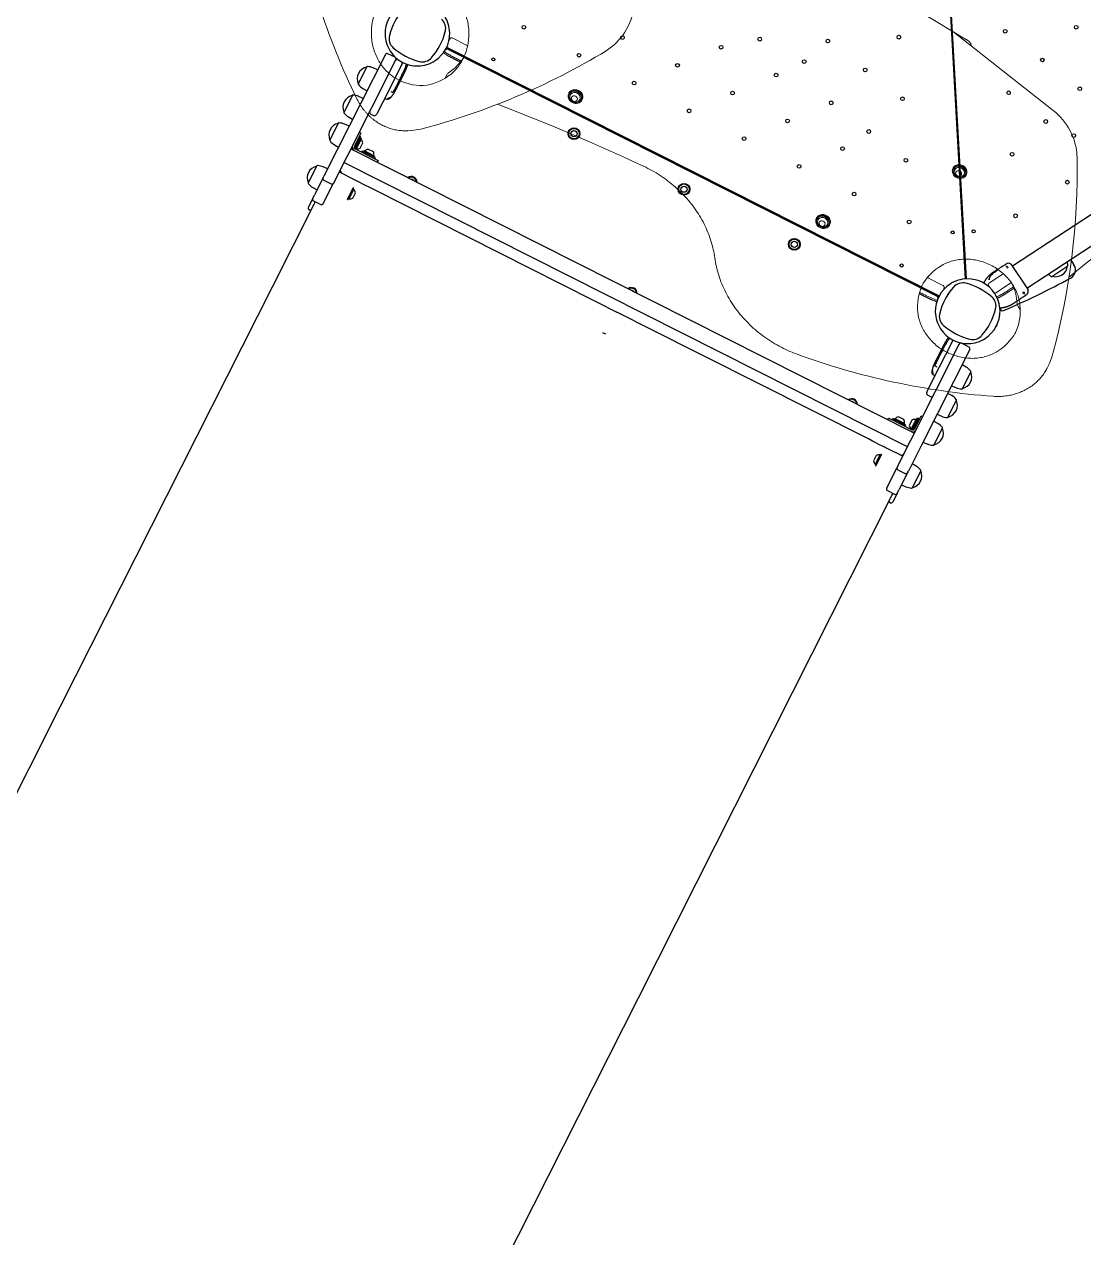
# Model space of a CAD drawing. Header units: millimetres. Extents: x 246416442 to 246896683, y 7418963194 to 7419503218.
# Drawn here: x 246845098 to 246846817, y 7419447189 to 7419449158 of the extents above; entities that cross this region are included whole.
import ezdxf

# ---------------------------------------------------------------- set-up
doc = ezdxf.new("R2010")
doc.units = ezdxf.units.MM
for name, color, linetype in [('L-EDGE-CONCRETE', 1, 'CONCRETE_EDGE_SHORT'), ('L-Hatch Boundary', 1, 'Continuous'), ('L-X-E-PLAY', 9, 'Continuous')]:
    doc.layers.add(name, color=color, linetype=linetype)
doc.styles.get("Standard").update_dxf_attribs({"font": 'arial.ttf'})
doc.linetypes.add('CONCRETE_EDGE_SHORT', pattern='A,0.5,-0.2,["CE",Standard,S=0.1,R=0,X=-0.05,Y=-0.05],-0.2', length=0.9)

# ---------------------------------------------------------------- blocks, each defined once
blk = doc.blocks.new('Artisan - Moduplay')
at = {"layer": 'L-X-E-PLAY', "lineweight": 25}
for p, q in [((-139988, -699583.6), (-140018.9, -699583.6)), ((-139910.3, -699583.6), (-139941.3, -699583.6)), ((-139859.8, -699583.6), (-139890.7, -699583.6)), ((-139808, -699583.6), (-139838.9, -699583.6)), ((-141457.1, -699607.6), (-140957.7, -699607.6)), ((-140957.7, -699607.6), (-140195.4, -699607.6)), ((-140195.4, -699607.6), (-140045.3, -699607.6)), ((-140056.8, -699604.6), (-140056.8, -699607.6)), ((-140047.5, -699601.6), (-140053.8, -699601.6)), ((-140038.1, -699601.6), (-140047.5, -699601.6)), ((-140041.1, -699604.6), (-140041.1, -699617.6)), ((-140038.1, -699601.6), (-140031.8, -699601.6)), ((-140000.5, -699601.6), (-140031.8, -699601.6)), ((-140022.1, -699593.8), (-140022.5, -699601.6)), ((-140003.5, -699604.6), (-140003.5, -699617.6)), ((-140000.5, -699601.6), (-139997.7, -699601.6)), ((-139950.8, -699601.6), (-139997.7, -699601.6)), ((-139984.5, -699601.6), (-139984.8, -699593.8)), ((-139776.5, -699601.6), (-139950.8, -699601.6)), ((-139944.5, -699593.8), (-139944.8, -699601.6)), ((-139906.8, -699601.6), (-139907.1, -699593.8)), ((-139893.9, -699593.8), (-139894.3, -699601.6)), ((-139856.3, -699601.6), (-139856.6, -699593.8)), ((-139842.1, -699593.8), (-139842.5, -699601.6)), ((-139804.5, -699601.6), (-139804.8, -699593.8)), ((-139773.5, -699617.6), (-139773.5, -699604.6)), ((-140038.1, -699620.6), (-140031.8, -699620.6)), ((-140031.8, -699620.6), (-140000.5, -699620.6)), ((-139997.7, -699620.6), (-140000.5, -699620.6)), ((-139997.7, -699620.6), (-139950.8, -699620.6)), ((-139980.3, -699620.6), (-139980.3, -699632.6)), ((-139963.3, -700644.6), (-139963.3, -699620.6)), ((-139950.8, -699620.6), (-139776.5, -699620.6)), ((-139938.3, -699620.6), (-139938.3, -700644.6)), ((-139935.3, -699626.6), (-139913.8, -699626.6)), ((-139935.3, -699627.1), (-139935.3, -699663.6)), ((-139915.3, -699627.6), (-139935.3, -699627.6)), ((-139934.3, -699624.6), (-139913.8, -699624.6)), ((-139934.3, -699627.6), (-139934.3, -699628.5)), ((-139934.3, -699628.5), (-139917.3, -699628.5)), ((-139913.3, -699623.6), (-139931.8, -699623.6)), ((-139930.8, -699623.6), (-139930.8, -699624.6)), ((-139920.8, -699624.6), (-139920.8, -699623.6)), ((-139917.3, -699628.5), (-139917.3, -699627.6)), ((-139915.3, -699627.6), (-139915.3, -699626.6)), ((-139913.8, -699626.6), (-139913.8, -699624.6)), ((-139908.3, -699623.6), (-139913.3, -699623.6)), ((-139908.3, -699620.6), (-139908.3, -699623.6)), ((-139873.5, -699624.1), (-139873.5, -699629.1)), ((-139980.3, -699632.6), (-139980.3, -699636.8)), ((-139980.3, -699636.8), (-139980.3, -699648.8)), ((-139980.3, -699648.8), (-139980.3, -699654.1)), ((-139933.3, -699638.6), (-139935.3, -699638.6)), ((-139933.3, -699662.6), (-139933.3, -699638.6)), ((-139932.3, -699640.1), (-139933.3, -699640.1)), ((-139932.3, -699640.1), (-139932.3, -699661.1)), ((-139931.4, -699642.1), (-139932.3, -699642.1)), ((-139931.4, -699659.1), (-139931.4, -699642.1)), ((-139930.8, -699633.6), (-139920.8, -699633.6)), ((-139926.3, -699655.6), (-139926.3, -699645.6)), ((-139867.4, -699632.6), (-139870, -699632.6)), ((-139847.6, -699632.6), (-139867.4, -699632.6)), ((-139777.5, -699632.6), (-139847.6, -699632.6)), ((-139777, -699632.6), (-139777.5, -699632.6)), ((-140014, -699652.6), (-139993, -699652.6)), ((-140014, -699652.6), (-140014, -699653.6)), ((-140014, -699653.6), (-139993, -699653.6)), ((-140012, -699653.6), (-140012, -699654.5)), ((-140012, -699654.5), (-139995, -699654.5)), ((-140008.5, -699659.6), (-139998.5, -699659.6)), ((-139995, -699654.5), (-139995, -699653.6)), ((-139993, -699653.6), (-139993, -699652.6)), ((-139980.3, -699654.1), (-139980.3, -699666.8)), ((-139980.3, -699666.8), (-139980.3, -699675.5)), ((-139935.3, -699668.6), (-139938.3, -699668.6)), ((-139935.3, -699662.6), (-139933.3, -699662.6)), ((-139935.3, -699663.6), (-139935.3, -699668.6)), ((-139933.3, -699661.1), (-139932.3, -699661.1)), ((-139932.3, -699659.1), (-139931.4, -699659.1)), ((-139980.3, -699675.5), (-139980.3, -699682.8)), ((-139980.3, -699682.8), (-139980.3, -700082.3)), ((-139721.7, -700579.7), (-139721.7, -699685.4)), ((-139723.3, -699689.2), (-139723.3, -700576.1)), ((-139723.3, -699832.6), (-139721.7, -699832.6)), ((-139980.3, -700082.3), (-139980.3, -700089.6)), ((-139980.3, -700089.6), (-139980.3, -700125.3)), ((-139980.3, -700139.8), (-139980.3, -700125.3)), ((-139980.3, -700175.5), (-139980.3, -700139.8)), ((-139980.3, -700182.8), (-139980.3, -700175.5)), ((-139980.3, -700582.3), (-139980.3, -700182.8)), ((-139075.2, -700257.6), (-139677.7, -700605.5)), ((-139676.7, -700607.2), (-139074.2, -700259.3)), ((-139450.8, -700309.1), (-139450.8, -700306.8)), ((-139723.3, -700432.6), (-139721.7, -700432.6)), ((-139304.6, -700560.1), (-139306.6, -700558.9)), ((-139980.3, -700589.6), (-139980.3, -700582.3)), ((-139980.3, -700598.4), (-139980.3, -700589.6)), ((-139993, -700611.6), (-140014, -700611.6)), ((-140014, -700611.6), (-140014, -700612.6)), ((-139993, -700612.6), (-140014, -700612.6)), ((-139995, -700610.7), (-140012, -700610.7)), ((-140012, -700610.7), (-140012, -700611.6)), ((-139998.5, -700605.6), (-140008.5, -700605.6)), ((-139995, -700611.6), (-139995, -700610.7)), ((-139993, -700612.6), (-139993, -700611.6)), ((-139980.3, -700598.4), (-139980.3, -700611.1)), ((-139980.3, -700616.4), (-139980.3, -700611.1)), ((-139938.3, -700596.6), (-139935.3, -700596.6)), ((-139935.3, -700596.6), (-139935.3, -700601.6)), ((-139935.3, -700638.1), (-139935.3, -700601.6)), ((-139933.3, -700602.6), (-139935.3, -700602.6)), ((-139933.3, -700626.6), (-139933.3, -700602.6)), ((-139932.3, -700604.1), (-139933.3, -700604.1)), ((-139932.3, -700604.1), (-139932.3, -700625.1)), ((-139931.4, -700606.1), (-139932.3, -700606.1)), ((-139931.4, -700623.1), (-139931.4, -700606.1)), ((-139926.3, -700619.6), (-139926.3, -700609.6)), ((-139980.3, -700628.4), (-139980.3, -700616.4)), ((-139980.3, -700632.6), (-139980.3, -700628.4)), ((-139980.3, -700644.6), (-139980.3, -700632.6)), ((-139935.3, -700626.6), (-139933.3, -700626.6)), ((-139933.3, -700625.1), (-139932.3, -700625.1)), ((-139932.3, -700623.1), (-139931.4, -700623.1)), ((-139920.8, -700631.6), (-139930.8, -700631.6)), ((-139870, -700632.6), (-139867.4, -700632.6)), ((-139867.4, -700632.6), (-139847.6, -700632.6)), ((-139847.6, -700632.6), (-139777.5, -700632.6)), ((-139777.5, -700632.6), (-139777, -700632.6)), ((-140041.1, -700647.6), (-140041.1, -700660.6)), ((-140038.1, -700644.6), (-140031.8, -700644.6)), ((-140031.8, -700644.6), (-140000.5, -700644.6)), ((-140003.5, -700647.6), (-140003.5, -700660.6)), ((-139997.7, -700644.6), (-140000.5, -700644.6)), ((-139997.7, -700644.6), (-139950.8, -700644.6)), ((-139950.8, -700644.6), (-139776.5, -700644.6)), ((-139935.3, -700637.6), (-139915.3, -700637.6)), ((-139913.8, -700638.6), (-139935.3, -700638.6)), ((-139917.3, -700636.7), (-139934.3, -700636.7)), ((-139934.3, -700636.7), (-139934.3, -700637.6)), ((-139913.8, -700640.6), (-139934.3, -700640.6)), ((-139913.3, -700641.6), (-139931.8, -700641.6)), ((-139930.8, -700640.6), (-139930.8, -700641.6)), ((-139920.8, -700641.6), (-139920.8, -700640.6)), ((-139917.3, -700637.6), (-139917.3, -700636.7)), ((-139915.3, -700638.6), (-139915.3, -700637.6)), ((-139913.8, -700640.6), (-139913.8, -700638.6)), ((-139913.3, -700641.6), (-139908.3, -700641.6)), ((-139908.3, -700641.6), (-139908.3, -700644.6)), ((-139873.5, -700636.1), (-139873.5, -700641.1)), ((-139773.5, -700647.6), (-139773.5, -700660.6)), ((-139661.4, -700640.7), (-139661.5, -700640.9)), ((-139661.4, -700640.9), (-139661.5, -700640.8)), ((-139652.3, -700640.8), (-139652.3, -700640.8)), ((-139647.1, -700642.8), (-139647.1, -700642.9)), ((-139640.2, -700646), (-139640.2, -700646)), ((-139638.9, -700646.4), (-139638.9, -700646.4)), ((-141457.1, -700657.6), (-140957.7, -700657.6)), ((-140957.7, -700657.6), (-140195.4, -700657.6)), ((-140195.4, -700657.6), (-140045.3, -700657.6)), ((-140056.8, -700660.6), (-140056.8, -700657.6)), ((-140047.5, -700663.6), (-140053.8, -700663.6)), ((-140038.1, -700663.6), (-140047.5, -700663.6)), ((-140038.1, -700663.6), (-140031.8, -700663.6)), ((-140000.5, -700663.6), (-140031.8, -700663.6)), ((-140022.5, -700663.6), (-140022.1, -700671.3)), ((-140000.5, -700663.6), (-139997.7, -700663.6)), ((-139950.8, -700663.6), (-139997.7, -700663.6)), ((-139984.8, -700671.3), (-139984.5, -700663.6)), ((-139776.5, -700663.6), (-139950.8, -700663.6)), ((-139944.8, -700663.6), (-139944.5, -700671.3)), ((-139907.1, -700671.3), (-139906.8, -700663.6)), ((-139894.3, -700663.6), (-139893.9, -700671.3)), ((-139856.6, -700671.3), (-139856.3, -700663.6)), ((-139842.5, -700663.6), (-139842.1, -700671.3)), ((-139804.8, -700671.3), (-139804.5, -700663.6)), ((-139623, -700661.6), (-139647.7, -700704.4)), ((-138933.4, -701063.9), (-139624.8, -700664.7)), ((-140018.9, -700681.6), (-139988, -700681.6)), ((-139941.3, -700681.6), (-139910.3, -700681.6)), ((-139890.7, -700681.6), (-139859.8, -700681.6)), ((-139838.9, -700681.6), (-139808, -700681.6)), ((-139645.9, -700701.2), (-138954.5, -701100.4)), ((-139610.8, -700728.9), (-139584, -700744.4)), ((-139572.6, -700743.5), (-139577.9, -700752.7))]:
    blk.add_line(p, q, dxfattribs=at)
at = {"layer": 'L-X-E-PLAY', "lineweight": 13}
for p, q in [((-139722.7, -699687.4), (-139722.7, -699687)), ((-139722.7, -699712), (-139722.7, -699687.4)), ((-139709.8, -699683.5), (-139707.1, -699683.5)), ((-139703.6, -699687), (-139703.6, -699687.4)), ((-139703.6, -699687.4), (-139703.6, -699712)), ((-139870.4, -699689.8), (-139867.6, -699694.7)), ((-139761, -699705.3), (-139766.6, -699705.3)), ((-139722.7, -699717.1), (-139722.7, -699712)), ((-139703.6, -699712), (-139703.6, -699714.3)), ((-139699.3, -699899.1), (-139699.8, -699899.1)), ((-139698.9, -699897.1), (-139699.3, -699897.1)), ((-139697.9, -699895.6), (-139698.9, -699895.6)), ((-139699.8, -699916.1), (-139699.3, -699916.1)), ((-139699.3, -699918.1), (-139698.9, -699918.1)), ((-139698.9, -699919.6), (-139697.9, -699919.6)), ((-139320.1, -700300.3), (-139330.2, -700432.5)), ((-139699.3, -700349.1), (-139699.8, -700349.1)), ((-139698.9, -700347.1), (-139699.3, -700347.1)), ((-139697.9, -700345.6), (-139698.9, -700345.6)), ((-139699.8, -700366.1), (-139699.3, -700366.1)), ((-139699.3, -700368.1), (-139698.9, -700368.1)), ((-139698.9, -700369.6), (-139697.9, -700369.6)), ((-139369.6, -700609.6), (-139328.1, -700406)), ((-139527.1, -700510.3), (-139527.5, -700510.3)), ((-139526.6, -700508.3), (-139527.1, -700508.3)), ((-139525.7, -700506.8), (-139526.6, -700506.8)), ((-139527.5, -700527.3), (-139527.1, -700527.3)), ((-139527.1, -700529.3), (-139526.6, -700529.3)), ((-139526.6, -700530.8), (-139525.7, -700530.8)), ((-139722.7, -700553.1), (-139722.7, -700547.9)), ((-139722.7, -700577.7), (-139722.7, -700553.1)), ((-139703.6, -700549.5), (-139703.6, -700553.1)), ((-139703.6, -700550.8), (-139699.2, -700550.6)), ((-139703.6, -700553.1), (-139703.6, -700577.7)), ((-139722.7, -700578.2), (-139722.7, -700577.7)), ((-139707.1, -700581.7), (-139709.8, -700581.7)), ((-139703.6, -700577.7), (-139703.6, -700578.2)), ((-139672.2, -700646.9), (-139670.8, -700644.6)), ((-139666, -700643.3), (-139665.6, -700643.5)), ((-139665.6, -700643.5), (-139644.4, -700655.8)), ((-139675.2, -700660), (-139675.6, -700659.8)), ((-139653.9, -700672.3), (-139675.2, -700660)), ((-139649.4, -700674.9), (-139653.9, -700672.3)), ((-139644.4, -700655.8), (-139642.4, -700656.9)), ((-139678.9, -700702.1), (-139681.7, -700707)), ((-139747, -700789.2), (-139741.3, -700789.2))]:
    blk.add_line(p, q, dxfattribs=at)
at = {"layer": 'L-X-E-PLAY', "lineweight": 25}
for centre, radius in [((-139704.7, -699761.6), 2.5), ((-139635.8, -699782.4), 3), ((-139636.1, -699882.6), 3), ((-139753.3, -699932.6), 9.5), ((-139753.3, -699932.6), 8.5), ((-139753.3, -699932.6), 5), ((-139578.6, -699932.6), 3), ((-139636.1, -699982.6), 3), ((-139578.6, -700032.6), 3), ((-139636.1, -700082.6), 3), ((-139520.6, -700082.6), 3), ((-139753.3, -700132.6), 9.5), ((-139753.3, -700132.6), 8.5), ((-139753.3, -700132.6), 5), ((-139578.6, -700132.6), 3), ((-139480.6, -700132.6), 3), ((-139636.1, -700182.6), 3), ((-139520.6, -700182.6), 3), ((-139480.6, -700213.3), 3), ((-139578.6, -700232.6), 3), ((-139433.7, -700232.7), 3), ((-139636.1, -700282.6), 3), ((-139520.6, -700282.6), 3), ((-139448.1, -700307.9), 3), ((-139752.5, -700332.6), 9.5), ((-139752.5, -700332.6), 8.5), ((-139752.5, -700332.6), 5), ((-139578.6, -700332.6), 3), ((-139376, -700332.7), 3), ((-139534.7, -700357.9), 3), ((-139636.1, -700382.6), 3), ((-139462.6, -700382.7), 3), ((-139549.2, -700432.7), 3), ((-139636.1, -700482.6), 3), ((-139289.7, -700482.3), 3), ((-139704.7, -700503.6), 2.5), ((-139376.3, -700532.3), 3), ((-139619.5, -700553.4), 2.5), ((-139304.2, -700557.1), 3), ((-139602.5, -700582.8), 2.5), ((-139462.9, -700582.3), 3), ((-139231.9, -700582.3), 3), ((-139390.8, -700607.1), 3), ((-139549.5, -700632.3), 3), ((-139318.5, -700632.3), 3), ((-139390.8, -700657.8), 3), ((-139462.9, -700682.6), 3)]:
    blk.add_circle(centre, radius, dxfattribs=at)
at = {"layer": 'L-X-E-PLAY', "lineweight": 13}
for centre, radius, start, end in [((-138932.1, -700299.9), 1168, 126.5932, 142.6778), ((-139720.2, -699640), 83.4, 176.458, 207.8098), ((-139723.4, -699634.5), 83.4, 210.581, 243.541), ((-139719.2, -699687), 3.5, 156.1899, 180), ((-139707.1, -699687), 3.5, 0, 90), ((-139781.8, -699700.3), 78.1, 12.0753, 13.318), ((-139799.2, -699655.2), 79, 210.3253, 221.3527), ((-139005.8, -698955.2), 1137.1, 221.4161, 237.9186), ((-139766.2, -699715), 9.75, 92.7181, 97.4138), ((-139761, -699714), 8.69, 60.0483, 89.9273), ((-139715.1, -699634.7), 82.9, 239.9363, 264.1949), ((-143418.8, -700167.9), 3670.8, 1.7252, 5.7442), ((-139698.4, -699907.6), 8.95, 136.2675, 223.7217), ((-139559.3, -699834.1), 98.4, 239.1777, 289.599), ((-139698.4, -700357.6), 8.95, 136.2675, 223.7217), ((-138749.5, -700281.6), 1168, 186.5933, 202.6778), ((-139353.2, -700430.8), 23.1, 330.1149, 355.8472), ((-139350.5, -700425.7), 23.3, 308.9207, 322.8611), ((-139526.2, -700518.8), 8.95, 136.2675, 223.7217), ((-139715, -700631), 83.4, 92.1759, 123.5416), ((-139721.4, -700631), 83.4, 56.4572, 89.4575), ((-139719.2, -700578.2), 3.5, 180, 203.81), ((-139707.1, -700578.2), 3.5, 270, 0), ((-139781.8, -700564.9), 78.1, 346.6824, 347.9248), ((-139466.4, -700591.8), 98.4, 299.1778, 349.5991), ((-139693.6, -700717.6), 78.1, 72.0753, 73.3162), ((-139667.8, -700646.3), 3.5, 60, 150), ((-139673.8, -700656.7), 3.5, 206.968, 240), ((-139950.8, -699673), 1137.1, 281.416, 297.9186), ((-139717.1, -700627.1), 82.9, 299.9362, 324.1949), ((-139715, -700634.2), 83.4, 236.458, 267.8098), ((-139721.4, -700634.2), 83.4, 270.581, 303.541), ((-139673, -700711.5), 9.75, 152.7181, 157.4137), ((-139671.3, -700706.4), 8.69, 120.0482, 149.9274), ((-141107.1, -704101.1), 3670.8, 61.7252, 65.7442), ((-139741.3, -700710.1), 79, 270.3253, 281.3527)]:
    blk.add_arc(centre, radius, start, end, dxfattribs=at)
at = {"layer": 'L-X-E-PLAY', "lineweight": 25}
for centre, radius, start, end in [((-139997.3, -699594.9), 24.8, 155.4242, 177.5), ((-140018, -699585.4), 2.1, 116.9416, 155.4242), ((-140003.5, -699596.1), 19.6, 39.9665, 140.0335), ((-139988.9, -699585.4), 2.1, 24.5758, 63.0584), ((-140009.6, -699594.9), 24.8, 2.5, 24.5758), ((-139919.6, -699594.9), 24.8, 155.4242, 177.5), ((-139940.3, -699585.4), 2.1, 116.9416, 155.4242), ((-139925.8, -699596.1), 19.6, 39.9665, 140.0335), ((-139911.3, -699585.4), 2.1, 24.5758, 63.0584), ((-139932, -699594.9), 24.8, 2.5, 24.5758), ((-139869.1, -699594.9), 24.8, 155.4242, 177.5), ((-139889.8, -699585.4), 2.1, 116.9416, 155.4242), ((-139875.3, -699596.1), 19.6, 39.9665, 140.0335), ((-139860.7, -699585.4), 2.1, 24.5758, 63.0584), ((-139881.4, -699594.9), 24.8, 2.5, 24.5758), ((-139817.3, -699594.9), 24.8, 155.4242, 177.5), ((-139838, -699585.4), 2.1, 116.9416, 155.4242), ((-139823.5, -699596.1), 19.6, 39.9665, 140.0335), ((-139808.9, -699585.4), 2.1, 24.5758, 63.0584), ((-139829.6, -699594.9), 24.8, 2.5, 24.5758), ((-139722.7, -699632.6), 52.5, 118.1256, 149.8263), ((-139722.7, -699632.6), 52.5, 59.8263, 118.1256), ((-140053.8, -699604.6), 3, 90, 180), ((-140045.3, -699632.6), 25, 80.358, 90.0001), ((-140038.1, -699604.6), 3, 90, 180), ((-140000.5, -699604.6), 3, 90, 180), ((-139776.5, -699604.6), 3, 0, 90), ((-139722.7, -699632.6), 52.5, 149.8263, 208.1256), ((-139661, -699633.7), 103.1, 165.5951, 192.3568), ((-139741.6, -699613), 20, 102.3568, 165.5951), ((-139723.8, -699694.2), 103.1, 75.5952, 102.3568), ((-140038.1, -699617.6), 3, 180, 270), ((-140000.5, -699617.6), 3, 180, 270), ((-139975.3, -699625.6), 5, 90, 180), ((-139932.3, -699626.6), 6, 90, 180), ((-139931.8, -699627.1), 3.5, 90, 180), ((-139922.7, -699624.2), 12.4, 200, 228.9217), ((-139928.9, -699624.2), 12.4, 311.0783, 340), ((-139870, -699624.1), 3.5, 90, 180), ((-139870, -699629.1), 3.5, 180, 270), ((-139777, -699624.1), 3.5, 34.9666, 90), ((-139776.5, -699617.6), 3, 270, 0), ((-139790.4, -699691.7), 78.1, 76.6824, 77.5079), ((-139935.7, -699653.7), 12.4, 41.0784, 70), ((-139797.6, -699626.6), 43.3, 187.9743, 193.7146), ((-139834.8, -699635.6), 4.98, 193.6969, 253.9859), ((-139777, -699629.1), 3.5, 270, 301.0502), ((-140000.3, -699650.2), 12.4, 200, 228.9217), ((-140006.6, -699650.2), 12.4, 311.0783, 340), ((-139935.7, -699647.4), 12.4, 290, 318.9216), ((-139722.7, -699632.6), 52.5, 208.1256, 239.8263), ((-139742.3, -699651.5), 20, 192.3568, 255.5952), ((-139703.8, -699652.2), 20, 282.3568, 345.5951), ((-139722.7, -699632.6), 52.5, 298.1256, 329.8263), ((-139722.7, -699632.6), 52.5, 239.8263, 298.1256), ((-139721.6, -699570.9), 103.1, 255.5952, 282.3568), ((-139728.3, -699689.2), 5, 0, 56.359), ((-139722.7, -699682.1), 3.43, 237.6732, 302.2949), ((-139740, -699409.1), 276.5, 275.2441, 275.2563), ((-139942.8, -699732.6), 9.5, 0, 62.1035), ((-139942.8, -699732.6), 8.5, 0, 58.4716), ((-139942.8, -699732.6), 5, 0, 27.2565), ((-139942.8, -699732.6), 8.5, 301.5284, 0), ((-139942.8, -699732.6), 5, 332.7435, 0), ((-139942.8, -699732.6), 9.5, 297.8965, 0), ((-140045.3, -700125.3), 25.1, 12.3641, 12.4372), ((-140045.4, -700125.3), 25.1, 359.971, 12.3762), ((-139942.8, -700132.6), 9.5, 0, 62.1035), ((-139942.8, -700132.6), 8.5, 0, 58.4716), ((-139942.8, -700132.6), 5, 0, 27.2565), ((-139942.8, -700132.6), 8.5, 301.5284, 0), ((-139942.8, -700132.6), 5, 332.7435, 0), ((-139942.8, -700132.6), 9.5, 297.8965, 0), ((-139942.8, -700532.6), 9.5, 0, 62.1035), ((-139942.8, -700532.6), 8.5, 0, 58.4716), ((-139942.8, -700532.6), 5, 0, 27.2565), ((-139942.8, -700532.6), 8.5, 301.5284, 0), ((-139942.8, -700532.6), 5, 332.7435, 0), ((-139942.8, -700532.6), 9.5, 297.8965, 0), ((-139722.7, -700632.6), 52.5, 118.1256, 149.8263), ((-139741.6, -700613), 20, 102.3568, 165.5951), ((-139722.7, -700632.6), 52.5, 59.8263, 118.1256), ((-139723.8, -700694.2), 103.1, 75.5952, 102.3568), ((-139728.3, -700576.1), 5, 305.028, 0), ((-139722.7, -700583), 3.43, 57.6732, 122.2949), ((-139740, -700856), 276.5, 84.7437, 84.7559), ((-139703.1, -700613.7), 20, 12.3568, 75.5952), ((-139722.7, -700632.6), 52.5, 28.1256, 59.8263), ((-140000.3, -700614.9), 12.4, 131.0783, 160), ((-140006.6, -700614.9), 12.4, 20, 48.9217), ((-139935.7, -700617.7), 12.4, 41.0784, 70), ((-139722.7, -700632.6), 52.5, 149.8263, 208.1256), ((-139661, -700633.7), 103.1, 165.5951, 192.3568), ((-139784.3, -700631.5), 103.1, 345.5951, 12.3568), ((-139907.5, -700759.3), 276.5, 35.249, 35.2563), ((-139722.7, -700632.6), 52.5, 329.8263, 28.1256), ((-139924.8, -700729.3), 276.5, 24.7437, 24.7479), ((-139922.7, -700640.9), 12.4, 131.0783, 160), ((-139935.7, -700611.4), 12.4, 290, 318.9216), ((-139928.9, -700640.9), 12.4, 20, 48.9217), ((-139870, -700636.1), 3.5, 90, 180), ((-139797.6, -700638.6), 43.3, 166.2854, 172.0257), ((-139834.8, -700629.5), 4.98, 106.0141, 166.3031), ((-139777, -700636.1), 3.5, 58.9053, 90), ((-140038.1, -700647.6), 3, 90, 180), ((-140000.5, -700647.6), 3, 90, 180), ((-139975.3, -700639.6), 5, 180, 270), ((-139932.3, -700638.6), 6, 180, 270), ((-139931.8, -700638.1), 3.5, 180, 270), ((-139870, -700641.1), 3.5, 180, 270), ((-139777, -700641.1), 3.5, 270, 324.975), ((-139776.5, -700647.6), 3, 0, 90), ((-139790.4, -700573.4), 78.1, 282.4925, 283.318), ((-139667.5, -700686.4), 48.1, 64.8847, 71.563), ((-139667.5, -700686.3), 48.1, 64.8598, 71.5379), ((-139616.3, -700584.6), 65.9, 242.127, 248.758), ((-139616.4, -700584.9), 65.6, 242.0858, 248.8071), ((-139628.3, -700608.7), 39.2, 252.5408, 254.4383), ((-140114.9, -701447.8), 932.1, 58.2635, 59.2821), ((-140053.8, -700660.6), 3, 180, 270), ((-140045.3, -700632.6), 25, 269.9999, 279.642), ((-140038.1, -700660.6), 3, 180, 270), ((-139997.3, -700670.2), 24.8, 182.5, 204.5758), ((-140000.5, -700660.6), 3, 180, 270), ((-140009.6, -700670.2), 24.8, 335.4242, 357.5), ((-139919.6, -700670.2), 24.8, 182.5, 204.5758), ((-139932, -700670.2), 24.8, 335.4242, 357.5), ((-139869.1, -700670.2), 24.8, 182.5, 204.5758), ((-139881.4, -700670.2), 24.8, 335.4242, 357.5), ((-139817.3, -700670.2), 24.8, 182.5, 204.5758), ((-139829.6, -700670.2), 24.8, 335.4242, 357.5), ((-139776.5, -700660.6), 3, 270, 0), ((-139722.7, -700632.6), 52.5, 208.1256, 239.8263), ((-139742.3, -700651.5), 20, 192.3568, 255.5952), ((-139721.6, -700570.9), 103.1, 255.5952, 282.3568), ((-139703.8, -700652.2), 20, 282.3568, 345.5951), ((-139722.7, -700632.6), 52.5, 298.1256, 329.8263), ((-139635.5, -700663.9), 7.2, 37.4328, 61.1044), ((-139633.3, -700658.2), 4.42, 357.5189, 42.8554), ((-139626.5, -700658.1), 3.58, 359.673, 58.2683), ((-139679, -700657.8), 56.1, 356.1129, 359.684), ((-140018, -700679.7), 2.1, 204.5758, 243.0584), ((-140003.5, -700669), 19.6, 219.9665, 320.0335), ((-139988.9, -700679.7), 2.1, 296.9416, 335.4242), ((-139940.3, -700679.7), 2.1, 204.5758, 243.0584), ((-139925.8, -700669), 19.6, 219.9665, 320.0335), ((-139911.3, -700679.7), 2.1, 296.9416, 335.4242), ((-139889.8, -700679.7), 2.1, 204.5758, 243.0584), ((-139875.3, -700669), 19.6, 219.9665, 320.0335), ((-139860.7, -700679.7), 2.1, 296.9416, 335.4242), ((-139838, -700679.7), 2.1, 204.5758, 243.0584), ((-139823.5, -700669), 19.6, 219.9665, 320.0335), ((-139808.9, -700679.7), 2.1, 296.9416, 335.4242), ((-139722.7, -700632.6), 52.5, 239.8263, 298.1256), ((-139722.7, -700682.1), 3.43, 237.6732, 302.2949), ((-139693, -700681), 4, 121.5377, 230.2315), ((-138762.5, -699563), 1458.6, 230.2315, 234.9797), ((-139722.7, -700632.6), 52.8, 301.5377, 302.8409), ((-139212.6, -699885), 932.5, 240.7183, 241.7365), ((-139655.8, -700697.1), 4.43, 257.1971, 302.4463), ((-139652, -700692.5), 7.19, 238.901, 262.5919), ((-139652.5, -700703.1), 3.58, 241.7317, 300.3269), ((-139679, -700657.8), 56.1, 300.316, 303.887), ((-139586.4, -700729.9), 24.8, 161.3474, 174.5758), ((-139609.1, -700727.8), 2.1, 174.5758, 213.0584), ((-139591.1, -700725.8), 19.6, 189.9665, 290.0335), ((-139583.9, -700742.3), 2.1, 266.9416, 305.4242), ((-139597.1, -700723.8), 24.8, 305.4242, 318.6527), ((-139590.9, -700745.2), 15, 234.9797, 330)]:
    blk.add_arc(centre, radius, start, end, dxfattribs=at)
for centre, major_axis, ratio, start_param, end_param in [((-139833.5, -699635.6), (0.72, -4.66), 0.958418, 4.801219, 5.919072), ((-139825.4, -699635.6), (-0.2, -4.61), 0.140234, 4.935484, 6.081242), ((-139833.5, -700629.6), (0.72, 4.66), 0.958423, 0.364142, 1.481993), ((-139825.4, -700629.5), (-0.2, 4.61), 0.140234, 0.201943, 1.347699)]:
    blk.add_ellipse(centre, major_axis=major_axis, ratio=ratio, start_param=start_param, end_param=end_param, dxfattribs=at)
at = {"layer": 'L-X-E-PLAY', "lineweight": 13}
for centre, major_axis, start_param, end_param in [((-139705, -699624.3), (90.4, 52.2), 3.136776, 3.146974), ((-139783.8, -699639.8), (86.6, 50), 3.136213, 3.14652), ((-139781, -699644.7), (86.6, 50), 3.141593, 3.146572), ((-139699.8, -699907.6), (0, -8.5), 0, 3.896786), ((-139699.3, -699907.6), (0, 8.5), 3.141593, 6.283185), ((-139698.9, -699907.6), (0, 10.5), 3.141595, 6.283187), ((-139697.9, -699907.6), (0, -12), 0, 3.141596), ((-139699.8, -699907.6), (0, -8.5), 5.52784, 6.283185), ((-139699.8, -700357.6), (0, -8.5), 0, 3.896786), ((-139699.3, -700357.6), (0, 8.5), 3.141593, 6.283185), ((-139698.9, -700357.6), (0, 10.5), 3.141595, 6.283187), ((-139697.9, -700357.6), (0, -12), 0.000003, 3.141593), ((-139699.8, -700357.6), (0, -8.5), 5.52784, 6.283185), ((-139527.5, -700518.8), (0, -8.5), 0, 3.896786), ((-139527.1, -700518.8), (0, 8.5), 3.141593, 6.28319), ((-139526.6, -700518.8), (0, 10.5), 3.141593, 6.283187), ((-139525.7, -700518.8), (0, -12), 0, 3.141596), ((-139527.5, -700518.8), (0, -8.5), 5.52784, 6.283185), ((-139721, -700652), (0, -104.4), 3.136776, 3.146974), ((-139721, -700613.2), (0, 104.4), 3.136776, 3.146974), ((-139747, -700689.2), (0, 100), 3.136213, 3.14652), ((-139741.3, -700689.2), (0, 100), 3.141593, 3.146572)]:
    blk.add_ellipse(centre, major_axis=major_axis, ratio=0.883148, start_param=start_param, end_param=end_param, dxfattribs=at)
for centre, major_axis in [((-139698.9, -699907.6), (0, -12)), ((-139699.3, -699907.6), (0, 10.5)), ((-139702.2, -699907.6), (0, -5)), ((-139698.9, -700357.6), (0, -12)), ((-139699.3, -700357.6), (0, 10.5)), ((-139702.2, -700357.6), (0, -5)), ((-139526.6, -700518.8), (0, -12)), ((-139527.1, -700518.8), (0, 10.5)), ((-139529.9, -700518.8), (0, -5))]:
    blk.add_ellipse(centre, major_axis=major_axis, ratio=0.883148, dxfattribs=at)
for points, knots in [([(-139803.5, -699634.8), (-139803.3, -699631.4), (-139802.5, -699625.5), (-139800, -699615.5), (-139796.2, -699606.2), (-139791.1, -699597), (-139784.8, -699588.6), (-139777.5, -699580.7), (-139769.3, -699573.8), (-139760.2, -699567.9), (-139750.6, -699563), (-139740.5, -699559.3), (-139730.1, -699556.8), (-139719.6, -699555.6), (-139709.1, -699555.7), (-139699.1, -699557), (-139689.1, -699559.8), (-139683.5, -699562.1), (-139680.3, -699563.7)], [0, 0, 0, 0, 0.060409, 0.123173, 0.185878, 0.248538, 0.311168, 0.373777, 0.436374, 0.498966, 0.561556, 0.62415, 0.686753, 0.749374, 0.812022, 0.874711, 0.937457, 1, 1, 1, 1]), ([(-139861, -699591.8), (-139861.9, -699593), (-139863.5, -699595.2), (-139866, -699599), (-139868.4, -699602.8), (-139870.6, -699606.9), (-139872.5, -699610.9), (-139874.3, -699615.1), (-139875.9, -699619.3), (-139877.3, -699623.5), (-139878.5, -699627.8), (-139879.5, -699632.1), (-139880.2, -699636.4), (-139880.7, -699640.7), (-139881.1, -699645), (-139881.2, -699649.3), (-139881.1, -699653.6), (-139880.7, -699657.9), (-139880.2, -699662.1), (-139879.4, -699666.3), (-139878.5, -699670.4), (-139877.3, -699674.4), (-139875.9, -699678.4), (-139874.3, -699682.2), (-139872.5, -699686), (-139871.4, -699688.2), (-139870.7, -699689.4)], [0, 0, 0, 0, 0.038123, 0.080202, 0.122275, 0.164341, 0.2064, 0.248451, 0.290492, 0.332523, 0.374543, 0.416551, 0.458545, 0.500526, 0.542492, 0.584444, 0.626381, 0.668303, 0.710212, 0.752106, 0.793989, 0.835861, 0.877723, 0.919578, 0.961428, 1, 1, 1, 1]), ([(-139637.4, -699638.1), (-139637.6, -699641.5), (-139638.3, -699647.4), (-139640.9, -699657.4), (-139644.7, -699666.7), (-139649.8, -699675.9), (-139656.1, -699684.3), (-139663.4, -699692.1), (-139671.6, -699699.1), (-139680.6, -699705), (-139690.3, -699709.9), (-139700.4, -699713.6), (-139710.8, -699716.1), (-139721.3, -699717.3), (-139731.7, -699717.2), (-139741.8, -699715.9), (-139751.8, -699713.1), (-139757.4, -699710.8), (-139760.6, -699709.2)], [0, 0, 0, 0, 0.060409, 0.123173, 0.185878, 0.248538, 0.311168, 0.373777, 0.436374, 0.498966, 0.561556, 0.62415, 0.686753, 0.749374, 0.812022, 0.874711, 0.937457, 1, 1, 1, 1]), ([(-139731.5, -699684.3), (-139731.5, -699684.6), (-139731.6, -699685.4), (-139731.8, -699686.7), (-139732, -699688.1), (-139732.1, -699689.6), (-139732.3, -699691), (-139732.4, -699692.4), (-139732.5, -699693.7), (-139732.5, -699695), (-139732.6, -699696.2), (-139732.6, -699697.4), (-139732.7, -699698.6), (-139732.7, -699699.7), (-139732.7, -699700.8), (-139732.7, -699701.9), (-139732.7, -699702.9), (-139732.7, -699703.9), (-139732.7, -699704.9), (-139732.7, -699705.9), (-139732.7, -699707), (-139732.7, -699708), (-139732.7, -699709), (-139732.7, -699710), (-139732.7, -699711), (-139732.7, -699711.9), (-139732.7, -699712.9), (-139732.7, -699713.8), (-139732.7, -699714.7), (-139732.7, -699715.4), (-139732.7, -699715.7)], [0, 0, 0, 0, 0.026251, 0.074621, 0.122253, 0.169092, 0.215092, 0.260208, 0.300755, 0.340502, 0.379423, 0.4175, 0.454713, 0.491049, 0.526455, 0.560712, 0.593855, 0.625959, 0.657093, 0.68732, 0.721857, 0.755299, 0.787719, 0.819185, 0.850302, 0.880542, 0.909949, 0.93856, 0.966406, 1, 1, 1, 1]), ([(-139730.5, -699716.2), (-139730.5, -699713.9), (-139730.4, -699710.5), (-139730.4, -699705.8), (-139730.3, -699702.1), (-139730.3, -699698.6), (-139730.2, -699695.1), (-139730, -699691.8), (-139729.7, -699688.7), (-139729.4, -699686.3), (-139729.2, -699685), (-139729.1, -699684.7)], [0, 0, 0, 0, 0.210286, 0.33089, 0.447268, 0.559788, 0.668583, 0.773181, 0.873153, 0.968169, 1, 1, 1, 1]), ([(-139749.6, -700057.4), (-139749.4, -700062.9), (-139749.5, -700072.3), (-139750.7, -700088.2), (-139753, -700103.4), (-139756.4, -700118.7), (-139760.8, -700133.5), (-139766.4, -700147.9), (-139772.9, -700161.7), (-139780.5, -700174.9), (-139788.9, -700187.2), (-139798.3, -700198.9), (-139808.2, -700209.4), (-139819.3, -700219.3), (-139826.2, -700224.5), (-139830.3, -700227.4)], [0, 0, 0, 0, 0.074252, 0.151598, 0.228946, 0.306295, 0.383649, 0.461008, 0.538374, 0.615749, 0.693137, 0.77054, 0.847961, 0.925404, 1, 1, 1, 1]), ([(-139830.3, -700227.4), (-139834.5, -700230.3), (-139841.5, -700235.7), (-139852.8, -700245.7), (-139862.9, -700256.4), (-139872.4, -700268.3), (-139880.9, -700280.9), (-139888.5, -700294.4), (-139895, -700308.4), (-139900.5, -700323), (-139904.9, -700338.2), (-139908.2, -700353.6), (-139910.3, -700369.4), (-139911.3, -700385), (-139911.1, -700401), (-139910.4, -700410.4), (-139909.7, -700415.7)], [0, 0, 0, 0, 0.069128, 0.141069, 0.21303, 0.285009, 0.357002, 0.429006, 0.50102, 0.573042, 0.645068, 0.717099, 0.789132, 0.861167, 0.933202, 1, 1, 1, 1]), ([(-139732.7, -700549.4), (-139732.7, -700549.6), (-139732.7, -700550), (-139732.7, -700550.8), (-139732.7, -700551.8), (-139732.7, -700552.7), (-139732.7, -700553.6), (-139732.7, -700554.6), (-139732.7, -700555.6), (-139732.7, -700556.6), (-139732.7, -700557.6), (-139732.7, -700558.7), (-139732.7, -700559.7), (-139732.7, -700560.7), (-139732.7, -700561.7), (-139732.7, -700562.7), (-139732.7, -700563.8), (-139732.7, -700564.9), (-139732.7, -700566), (-139732.6, -700567.1), (-139732.6, -700568.2), (-139732.6, -700569.4), (-139732.5, -700570.5), (-139732.4, -700571.7), (-139732.4, -700573), (-139732.2, -700574.4), (-139732.1, -700575.8), (-139731.9, -700577.2), (-139731.8, -700578.7), (-139731.6, -700579.8), (-139731.5, -700580.6), (-139731.5, -700580.8)], [0, 0, 0, 0, 0.011012, 0.045162, 0.073324, 0.102263, 0.132012, 0.162612, 0.19411, 0.225974, 0.25882, 0.292717, 0.327746, 0.35842, 0.390032, 0.422648, 0.456339, 0.491185, 0.527078, 0.56173, 0.597156, 0.633344, 0.670277, 0.707938, 0.750804, 0.794519, 0.839049, 0.884352, 0.930386, 0.977101, 1, 1, 1, 1]), ([(-139729.1, -700580.5), (-139729.1, -700580.3), (-139729.3, -700579.4), (-139729.5, -700577.7), (-139729.8, -700575.2), (-139730, -700572.7), (-139730.2, -700570), (-139730.3, -700567.3), (-139730.3, -700564.5), (-139730.4, -700561.6), (-139730.4, -700558.6), (-139730.4, -700554.4), (-139730.5, -700551.2), (-139730.5, -700549)], [0, 0, 0, 0, 0.013627, 0.088497, 0.166581, 0.247733, 0.33177, 0.418467, 0.507554, 0.598988, 0.692961, 0.789664, 1, 1, 1, 1]), ([(-139761.1, -700703.7), (-139764, -700701.8), (-139768.7, -700698.2), (-139776.1, -700691), (-139782.3, -700683), (-139787.7, -700674), (-139791.9, -700664.4), (-139795, -700654.1), (-139796.8, -700643.5), (-139797.5, -700632.8), (-139796.9, -700622), (-139795.1, -700611.4), (-139792, -700601.1), (-139787.8, -700591.4), (-139782.5, -700582.4), (-139776.3, -700574.4), (-139768.9, -700567.1), (-139764.1, -700563.4), (-139761.1, -700561.5)], [0, 0, 0, 0, 0.060409, 0.123173, 0.185878, 0.248538, 0.311168, 0.373777, 0.436374, 0.498966, 0.561556, 0.62415, 0.686753, 0.749374, 0.812022, 0.874711, 0.937457, 1, 1, 1, 1]), ([(-139675.3, -700561.5), (-139672.4, -700563.4), (-139667.7, -700567), (-139660.3, -700574.1), (-139654.1, -700582.1), (-139648.7, -700591.1), (-139644.5, -700600.8), (-139641.4, -700611), (-139639.6, -700621.6), (-139638.9, -700632.4), (-139639.5, -700643.2), (-139641.4, -700653.8), (-139644.4, -700664), (-139648.6, -700673.7), (-139653.9, -700682.7), (-139660.1, -700690.8), (-139667.5, -700698.1), (-139672.3, -700701.7), (-139675.3, -700703.7)], [0, 0, 0, 0, 0.060409, 0.123173, 0.185878, 0.248538, 0.311168, 0.373777, 0.436374, 0.498966, 0.561556, 0.62415, 0.686753, 0.749374, 0.812022, 0.874711, 0.937457, 1, 1, 1, 1]), ([(-139682.2, -700666.1), (-139682, -700666.2), (-139681.4, -700666.7), (-139680.4, -700667.5), (-139679.2, -700668.4), (-139678, -700669.3), (-139676.8, -700670.1), (-139675.7, -700670.9), (-139674.6, -700671.6), (-139673.6, -700672.3), (-139672.5, -700673), (-139671.5, -700673.6), (-139670.5, -700674.2), (-139669.5, -700674.8), (-139668.6, -700675.4), (-139667.6, -700675.9), (-139666.7, -700676.4), (-139665.9, -700676.9), (-139665, -700677.4), (-139664.1, -700677.9), (-139663.3, -700678.4), (-139662.3, -700679), (-139661.5, -700679.5), (-139660.6, -700680), (-139659.8, -700680.4), (-139658.9, -700680.9), (-139658.1, -700681.4), (-139657.4, -700681.8), (-139656.5, -700682.3), (-139656, -700682.6), (-139655.7, -700682.8)], [0, 0, 0, 0, 0.02631, 0.074678, 0.122306, 0.169143, 0.21514, 0.260253, 0.300798, 0.340542, 0.379461, 0.417535, 0.454747, 0.491081, 0.526484, 0.560739, 0.59388, 0.625982, 0.657114, 0.687339, 0.721874, 0.755314, 0.787732, 0.819196, 0.850311, 0.880549, 0.909954, 0.938564, 0.966408, 1, 1, 1, 1]), ([(-139654.2, -700681.1), (-139656.1, -700680), (-139659.1, -700678.2), (-139663.1, -700675.8), (-139666.3, -700674), (-139669.4, -700672.2), (-139672.3, -700670.4), (-139675, -700668.5), (-139677.6, -700666.7), (-139679.5, -700665.2), (-139680.5, -700664.4), (-139680.8, -700664.2)], [0, 0, 0, 0, 0.210278, 0.330878, 0.447252, 0.559768, 0.668559, 0.773153, 0.873122, 0.968134, 1, 1, 1, 1]), ([(-139827.2, -700731.9), (-139826.6, -700733.3), (-139825.5, -700735.8), (-139823.5, -700739.9), (-139821.3, -700743.9), (-139818.9, -700747.8), (-139816.4, -700751.5), (-139813.7, -700755.2), (-139810.8, -700758.6), (-139807.9, -700762), (-139804.7, -700765.1), (-139801.5, -700768.1), (-139798.1, -700770.9), (-139794.7, -700773.5), (-139791.1, -700776), (-139787.4, -700778.2), (-139783.6, -700780.3), (-139779.8, -700782.1), (-139775.9, -700783.8), (-139771.9, -700785.2), (-139767.8, -700786.4), (-139763.8, -700787.4), (-139759.6, -700788.2), (-139755.5, -700788.7), (-139751.3, -700789.1), (-139748.9, -700789.2), (-139747.4, -700789.2)], [0, 0, 0, 0, 0.038123, 0.080202, 0.122275, 0.164341, 0.2064, 0.248451, 0.290492, 0.332523, 0.374543, 0.416551, 0.458545, 0.500526, 0.542492, 0.584444, 0.626381, 0.668303, 0.710212, 0.752106, 0.793989, 0.835861, 0.877723, 0.919578, 0.961428, 1, 1, 1, 1])]:
    blk.add_open_spline(points, degree=3, knots=knots, dxfattribs=at)
at = {"layer": 'L-X-E-PLAY', "lineweight": 25}
for points, knots in [([(-139836.2, -699640.4), (-139836.1, -699640.5), (-139835.7, -699640.6), (-139835.1, -699640.7), (-139834.3, -699640.9), (-139833.5, -699641.1), (-139832.8, -699641.3), (-139832.1, -699641.4), (-139831.4, -699641.6), (-139830.8, -699641.7), (-139830.2, -699641.8), (-139829.6, -699641.9), (-139829, -699642), (-139828.5, -699642.1), (-139828, -699642.1), (-139827.5, -699642.2), (-139827, -699642.2), (-139826.6, -699642.3), (-139826.2, -699642.3), (-139825.8, -699642.4), (-139825.5, -699642.4), (-139825.2, -699642.4), (-139824.9, -699642.4), (-139824.6, -699642.5), (-139824.3, -699642.5), (-139824.1, -699642.5), (-139823.9, -699642.5), (-139823.7, -699642.5), (-139823.6, -699642.5), (-139823.5, -699642.5), (-139823.4, -699642.5), (-139823.3, -699642.5), (-139823.2, -699642.5), (-139823.2, -699642.5), (-139823, -699642.5), (-139822.9, -699642.5), (-139822.8, -699642.5), (-139822.8, -699642.5), (-139822.8, -699642.5), (-139822.7, -699642.5), (-139822.7, -699642.5), (-139822.7, -699642.5), (-139822.6, -699642.5), (-139822.5, -699642.6), (-139822.4, -699642.6), (-139822.2, -699642.6), (-139822, -699642.6), (-139821.7, -699642.6), (-139821.1, -699642.6), (-139820.4, -699642.6), (-139819.7, -699642.6), (-139818.9, -699642.6), (-139817.9, -699642.6), (-139816.8, -699642.6), (-139815.9, -699642.6), (-139815.2, -699642.6), (-139814.7, -699642.6), (-139814.1, -699642.6), (-139813.5, -699642.6), (-139812.8, -699642.6), (-139812, -699642.6), (-139811.2, -699642.6), (-139810.3, -699642.6), (-139809.4, -699642.6), (-139808.5, -699642.6), (-139807.5, -699642.6), (-139806.5, -699642.6), (-139805.4, -699642.6), (-139804.4, -699642.6), (-139803.5, -699642.6), (-139802.6, -699642.6), (-139801.6, -699642.6), (-139800.7, -699642.6), (-139799.7, -699642.6), (-139798.7, -699642.6), (-139797.7, -699642.6), (-139796.6, -699642.6), (-139795.5, -699642.6), (-139794.5, -699642.6), (-139793.5, -699642.6), (-139792.5, -699642.6), (-139791.4, -699642.6), (-139790.4, -699642.6), (-139789.2, -699642.6), (-139788.1, -699642.6), (-139787, -699642.5), (-139785.9, -699642.5), (-139784.7, -699642.4), (-139783.5, -699642.4), (-139782.2, -699642.3), (-139780.8, -699642.1), (-139779.4, -699642), (-139778, -699641.9), (-139776.6, -699641.7), (-139775.4, -699641.5), (-139774.7, -699641.4), (-139774.4, -699641.4)], [0, 0, 0, 0, 0.005588, 0.019052, 0.032133, 0.044806, 0.057047, 0.068841, 0.079537, 0.089813, 0.099661, 0.109077, 0.118059, 0.127107, 0.135665, 0.143735, 0.15132, 0.158424, 0.165053, 0.170873, 0.176282, 0.181284, 0.185887, 0.190096, 0.194341, 0.19811, 0.20141, 0.204248, 0.20663, 0.208563, 0.209858, 0.211103, 0.212297, 0.213442, 0.214812, 0.217763, 0.218812, 0.21938, 0.219792, 0.220243, 0.220733, 0.221262, 0.221829, 0.223588, 0.225635, 0.228441, 0.231641, 0.235186, 0.246283, 0.257612, 0.2693, 0.281345, 0.297934, 0.315098, 0.332806, 0.341341, 0.350229, 0.359578, 0.369379, 0.379618, 0.392575, 0.406143, 0.420307, 0.435056, 0.450382, 0.465993, 0.48216, 0.498888, 0.516191, 0.530461, 0.545124, 0.560198, 0.575702, 0.591662, 0.607807, 0.62445, 0.641626, 0.659374, 0.674916, 0.690934, 0.70746, 0.724532, 0.742187, 0.760374, 0.777932, 0.795882, 0.814218, 0.832932, 0.852014, 0.873734, 0.895885, 0.918447, 0.941402, 0.964727, 0.988397, 1, 1, 1, 1]), ([(-139774.8, -699639), (-139774.9, -699639), (-139775.8, -699639.2), (-139777.6, -699639.4), (-139780, -699639.7), (-139782.6, -699639.9), (-139785.2, -699640.1), (-139787.9, -699640.2), (-139790.8, -699640.2), (-139793.6, -699640.3), (-139796.6, -699640.3), (-139801.1, -699640.3), (-139806.4, -699640.4), (-139812.4, -699640.4), (-139817.4, -699640.4), (-139821.7, -699640.3), (-139824.5, -699640.2), (-139825.8, -699640.2)], [0, 0, 0, 0, 0.0083956, 0.0545248, 0.1026342, 0.152634, 0.2044113, 0.2578273, 0.3127161, 0.3690504, 0.4269494, 0.4865301, 0.6309843, 0.7422079, 0.8371875, 0.9232043, 1, 1, 1, 1]), ([(-139774.4, -700623.8), (-139774.7, -700623.7), (-139775.5, -700623.6), (-139776.7, -700623.5), (-139778.2, -700623.3), (-139779.7, -700623.1), (-139781.1, -700623), (-139782.5, -700622.9), (-139783.8, -700622.8), (-139785.1, -700622.7), (-139786.3, -700622.7), (-139787.5, -700622.6), (-139788.7, -700622.6), (-139789.8, -700622.6), (-139790.9, -700622.6), (-139792, -700622.6), (-139793, -700622.6), (-139794, -700622.6), (-139795, -700622.6), (-139796, -700622.6), (-139797, -700622.6), (-139798.1, -700622.6), (-139799.1, -700622.6), (-139800.1, -700622.6), (-139801.1, -700622.6), (-139802, -700622.6), (-139803, -700622.6), (-139803.9, -700622.6), (-139804.8, -700622.6), (-139805.8, -700622.6), (-139806.9, -700622.6), (-139807.9, -700622.6), (-139808.8, -700622.6), (-139809.7, -700622.6), (-139810.5, -700622.6), (-139811.3, -700622.6), (-139812.1, -700622.6), (-139812.8, -700622.6), (-139813.5, -700622.6), (-139814.2, -700622.6), (-139814.8, -700622.6), (-139815.4, -700622.6), (-139816.1, -700622.6), (-139817, -700622.6), (-139818.1, -700622.6), (-139819, -700622.6), (-139819.9, -700622.6), (-139820.8, -700622.6), (-139821.4, -700622.6), (-139821.8, -700622.6), (-139822, -700622.6), (-139822.2, -700622.6), (-139822.4, -700622.6), (-139822.5, -700622.6), (-139822.6, -700622.6), (-139822.7, -700622.6), (-139822.7, -700622.6), (-139822.7, -700622.6), (-139822.8, -700622.6), (-139822.8, -700622.6), (-139822.9, -700622.6), (-139822.9, -700622.6), (-139823, -700622.6), (-139823.1, -700622.6), (-139823.1, -700622.6), (-139823.1, -700622.6), (-139823.2, -700622.6), (-139823.3, -700622.6), (-139823.4, -700622.6), (-139823.5, -700622.6), (-139823.6, -700622.6), (-139823.7, -700622.6), (-139823.9, -700622.7), (-139824.1, -700622.7), (-139824.4, -700622.7), (-139824.6, -700622.7), (-139824.9, -700622.7), (-139825.2, -700622.7), (-139825.5, -700622.8), (-139825.9, -700622.8), (-139826.3, -700622.8), (-139826.7, -700622.9), (-139827.1, -700622.9), (-139827.6, -700623), (-139828, -700623), (-139828.5, -700623.1), (-139829.1, -700623.2), (-139829.6, -700623.3), (-139830.3, -700623.4), (-139830.9, -700623.5), (-139831.6, -700623.6), (-139832.3, -700623.8), (-139833, -700623.9), (-139833.7, -700624.1), (-139834.4, -700624.2), (-139835.1, -700624.4), (-139835.8, -700624.6), (-139836.1, -700624.7), (-139836.2, -700624.7)], [0, 0, 0, 0, 0.0133007, 0.0378089, 0.0619429, 0.0856757, 0.1089827, 0.1318421, 0.1523866, 0.1725252, 0.192246, 0.2115385, 0.230394, 0.2488048, 0.2667442, 0.2841013, 0.3008942, 0.3171608, 0.3329357, 0.348251, 0.3657504, 0.3826945, 0.3991214, 0.4150645, 0.4308309, 0.4461527, 0.4610526, 0.4755494, 0.4896584, 0.5075681, 0.5248531, 0.5415252, 0.5558972, 0.5697842, 0.5831823, 0.5960845, 0.6084816, 0.6203622, 0.6314017, 0.6419277, 0.6519261, 0.6613856, 0.6705522, 0.6881607, 0.7052195, 0.7199609, 0.7342157, 0.7479586, 0.7612706, 0.7650111, 0.7686547, 0.7719171, 0.7747582, 0.7771688, 0.7779434, 0.7786589, 0.7793148, 0.7799111, 0.7804475, 0.7810519, 0.7818282, 0.782945, 0.784262, 0.7852731, 0.7859316, 0.7863762, 0.7868262, 0.7883109, 0.7898766, 0.7915274, 0.7934909, 0.7959067, 0.7987251, 0.8019912, 0.8057118, 0.8098941, 0.814371, 0.8192914, 0.8246624, 0.8304912, 0.8367846, 0.843549, 0.8503636, 0.8576064, 0.8652811, 0.8733903, 0.8819354, 0.8914754, 0.9015046, 0.9120195, 0.9230137, 0.9344787, 0.9464024, 0.9580514, 0.9700792, 0.9824669, 0.9951923, 1, 1, 1, 1]), ([(-139825.8, -700625), (-139824.8, -700625), (-139822.8, -700624.9), (-139819.7, -700624.8), (-139816.3, -700624.8), (-139812, -700624.8), (-139806.4, -700624.8), (-139800.8, -700624.8), (-139795.9, -700624.9), (-139792.2, -700624.9), (-139788.6, -700624.9), (-139785.2, -700625.1), (-139781.9, -700625.3), (-139778.8, -700625.6), (-139776.4, -700625.9), (-139775.1, -700626.1), (-139774.8, -700626.1)], [0, 0, 0, 0, 0.056706, 0.118686, 0.185703, 0.257788, 0.368996, 0.513461, 0.587765, 0.659464, 0.728787, 0.795815, 0.860258, 0.92185, 0.980389, 1, 1, 1, 1]), ([(-139638.9, -700646.4), (-139638.9, -700646.4), (-139639.1, -700646.2), (-139639.5, -700646), (-139639.9, -700645.8), (-139640.2, -700645.6), (-139640.6, -700645.4), (-139640.9, -700645.2), (-139641.2, -700645), (-139641.6, -700644.8), (-139642, -700644.5), (-139642.4, -700644.3), (-139642.9, -700644), (-139643.5, -700643.7), (-139644.2, -700643.3), (-139644.9, -700642.9), (-139645.5, -700642.5), (-139646.1, -700642.1), (-139646.6, -700641.8), (-139647.2, -700641.5), (-139647.7, -700641.2), (-139648.3, -700640.9), (-139648.9, -700640.5), (-139649.6, -700640.1), (-139650.4, -700639.7), (-139651.1, -700639.3), (-139652, -700638.9), (-139652.8, -700638.5), (-139653.7, -700638.2), (-139654.6, -700637.8), (-139655.5, -700637.5), (-139656.3, -700637.2), (-139657, -700637), (-139657.4, -700636.9), (-139657.9, -700636.7), (-139658.4, -700636.6), (-139658.9, -700636.4), (-139659.4, -700636.3), (-139660, -700636.2), (-139660.5, -700636.1), (-139661.1, -700635.9), (-139661.8, -700635.8), (-139662.4, -700635.7), (-139663.1, -700635.6), (-139663.8, -700635.5), (-139664.5, -700635.4), (-139665.3, -700635.4), (-139666.1, -700635.3), (-139667, -700635.2), (-139668, -700635.2), (-139669, -700635.2), (-139669.7, -700635.2), (-139670.1, -700635.2), (-139670.2, -700635.2)], [0, 0, 0, 0, 0.008392, 0.022062, 0.034963, 0.047176, 0.058802, 0.069885, 0.080466, 0.09426, 0.107629, 0.120917, 0.134165, 0.157857, 0.181816, 0.206111, 0.230952, 0.247972, 0.265469, 0.283541, 0.302284, 0.321799, 0.342184, 0.36715, 0.392523, 0.417988, 0.443461, 0.472845, 0.502032, 0.530923, 0.559427, 0.587465, 0.60297, 0.618294, 0.633428, 0.648362, 0.66319, 0.678691, 0.695026, 0.712153, 0.7301, 0.748858, 0.768414, 0.788754, 0.809475, 0.830909, 0.853032, 0.875813, 0.903739, 0.932475, 0.961939, 0.992293, 1, 1, 1, 1]), ([(-139652.3, -700640.8), (-139652.9, -700640.6), (-139653.5, -700640.4), (-139654.6, -700640.1), (-139655.2, -700640), (-139656.8, -700639.7), (-139657.8, -700639.7), (-139659.5, -700639.7), (-139660.1, -700639.9), (-139660.9, -700640.2), (-139661.1, -700640.3), (-139661.4, -700640.5), (-139661.5, -700640.7), (-139661.5, -700640.8)], [0, 0, 0, 0, 0.125013, 0.125013, 0.250025, 0.250025, 0.500051, 0.500051, 0.750076, 0.750076, 0.875089, 0.875089, 1, 1, 1, 1]), ([(-139661.4, -700640.9), (-139661.3, -700640.6), (-139661, -700640.3), (-139660.1, -700639.9), (-139659.4, -700639.8), (-139657.7, -700639.7), (-139656.8, -700639.8), (-139655.2, -700640), (-139654.6, -700640.1), (-139653.5, -700640.4), (-139652.9, -700640.6), (-139652.3, -700640.8)], [0, 0, 0, 0, 0.25, 0.25, 0.5, 0.5, 0.75, 0.75, 0.875, 0.875, 1, 1, 1, 1]), ([(-139640.1, -700646.1), (-139639.7, -700646.2), (-139639.3, -700646.3), (-139638.9, -700646.4), (-139638.8, -700646.5), (-139638.8, -700646.5)], [0, 0, 0, 0, 0.502573, 0.502573, 1, 1, 1, 1]), ([(-139694.2, -700676.7), (-139694.1, -700676.8), (-139693.9, -700677.2), (-139693.4, -700678), (-139692.9, -700678.9), (-139692.3, -700679.9), (-139691.7, -700680.7), (-139691.1, -700681.6), (-139690.4, -700682.4), (-139689.8, -700683.2), (-139689.1, -700684), (-139688.5, -700684.7), (-139687.8, -700685.5), (-139687.2, -700686.1), (-139686.5, -700686.8), (-139685.9, -700687.4), (-139685.2, -700687.9), (-139684.6, -700688.5), (-139684, -700689), (-139683.4, -700689.5), (-139682.8, -700689.9), (-139682.2, -700690.3), (-139681.7, -700690.7), (-139681.2, -700691.1), (-139680.7, -700691.4), (-139680.2, -700691.7), (-139679.7, -700692), (-139679.2, -700692.3), (-139678.8, -700692.5), (-139678.4, -700692.8), (-139678, -700693), (-139677.7, -700693.2), (-139677.3, -700693.4), (-139677, -700693.6), (-139676.7, -700693.8), (-139676.3, -700694), (-139676.1, -700694.1), (-139675.8, -700694.3), (-139675.6, -700694.4), (-139675.3, -700694.5), (-139675.1, -700694.7), (-139674.8, -700694.8), (-139674.4, -700695.1), (-139674, -700695.3), (-139673.5, -700695.6), (-139673, -700695.9), (-139672.5, -700696.2), (-139672, -700696.4), (-139671.4, -700696.7), (-139670.9, -700697.1), (-139670.3, -700697.4), (-139669.8, -700697.7), (-139669.2, -700698), (-139668.9, -700698.2), (-139668.7, -700698.3)], [0, 0, 0, 0, 0.011717, 0.044615, 0.077155, 0.109436, 0.140798, 0.171743, 0.202201, 0.232109, 0.262002, 0.291211, 0.31969, 0.3474, 0.374307, 0.400382, 0.425605, 0.449906, 0.473329, 0.495865, 0.517508, 0.538256, 0.557767, 0.576425, 0.594238, 0.611216, 0.627693, 0.643327, 0.658134, 0.672034, 0.685025, 0.697177, 0.70855, 0.720406, 0.731423, 0.741658, 0.751158, 0.759964, 0.767969, 0.7757, 0.783617, 0.791725, 0.8067, 0.822358, 0.83877, 0.856036, 0.872278, 0.889347, 0.906997, 0.925292, 0.94435, 0.964285, 0.984901, 1, 1, 1, 1])]:
    blk.add_open_spline(points, degree=3, knots=knots, dxfattribs=at)

msp = doc.modelspace()

# ---------------------------------------------------------------- linework, layer by layer
at = {"layer": 'L-EDGE-CONCRETE', "ltscale": 25, "const_width": 200, "flags": 128}
msp.add_lwpolyline([(246837601.9, 7419449868.3, -0.17487), (246841317.4, 7419448271, -1.219349), (246850209.6, 7419448585.4)], format="xyb", dxfattribs=at)
at = {"layer": 'L-Hatch Boundary'}
msp.add_arc((246845688.6, 7419449340), 4500, 350.9915, 193.7457, dxfattribs=at)

# ---------------------------------------------------------------- block references
at = {"layer": 'L-X-E-PLAY', "rotation": 63.22002274932392}
msp.add_blockref('Artisan - Moduplay', (246284097.9, 7419889110), dxfattribs=at)

doc.saveas('drawing.dxf')
